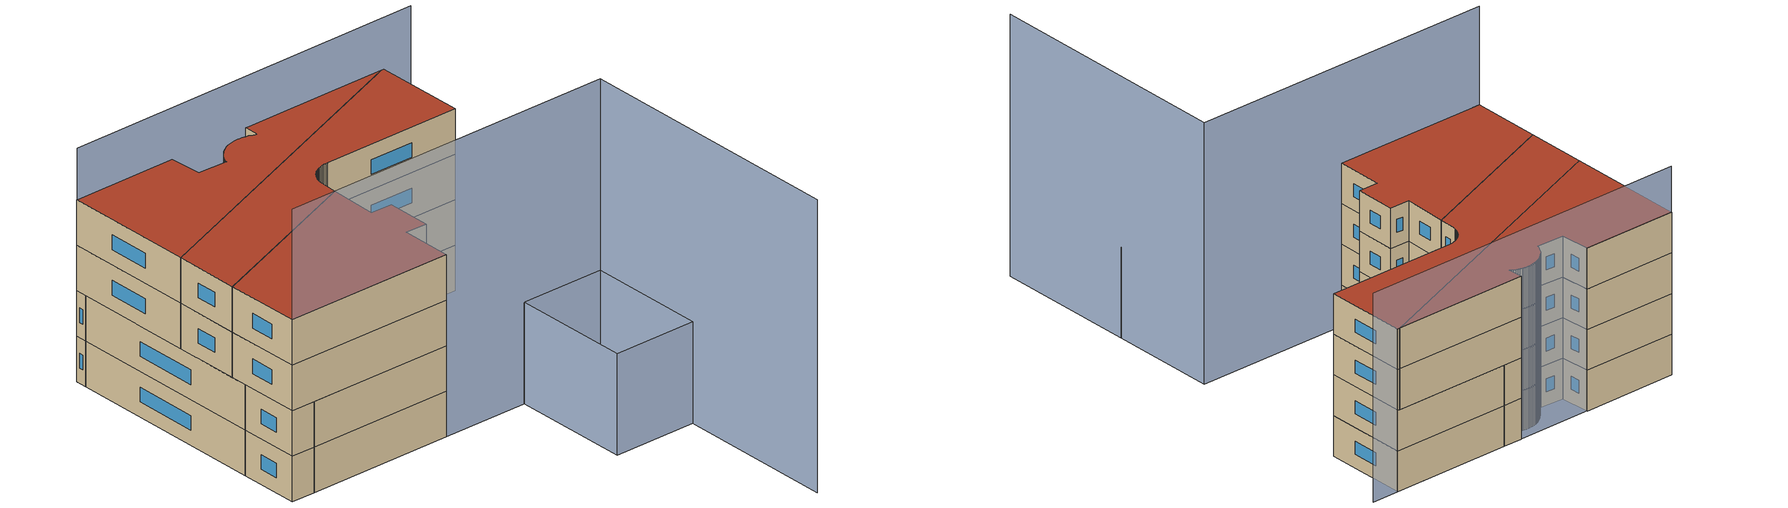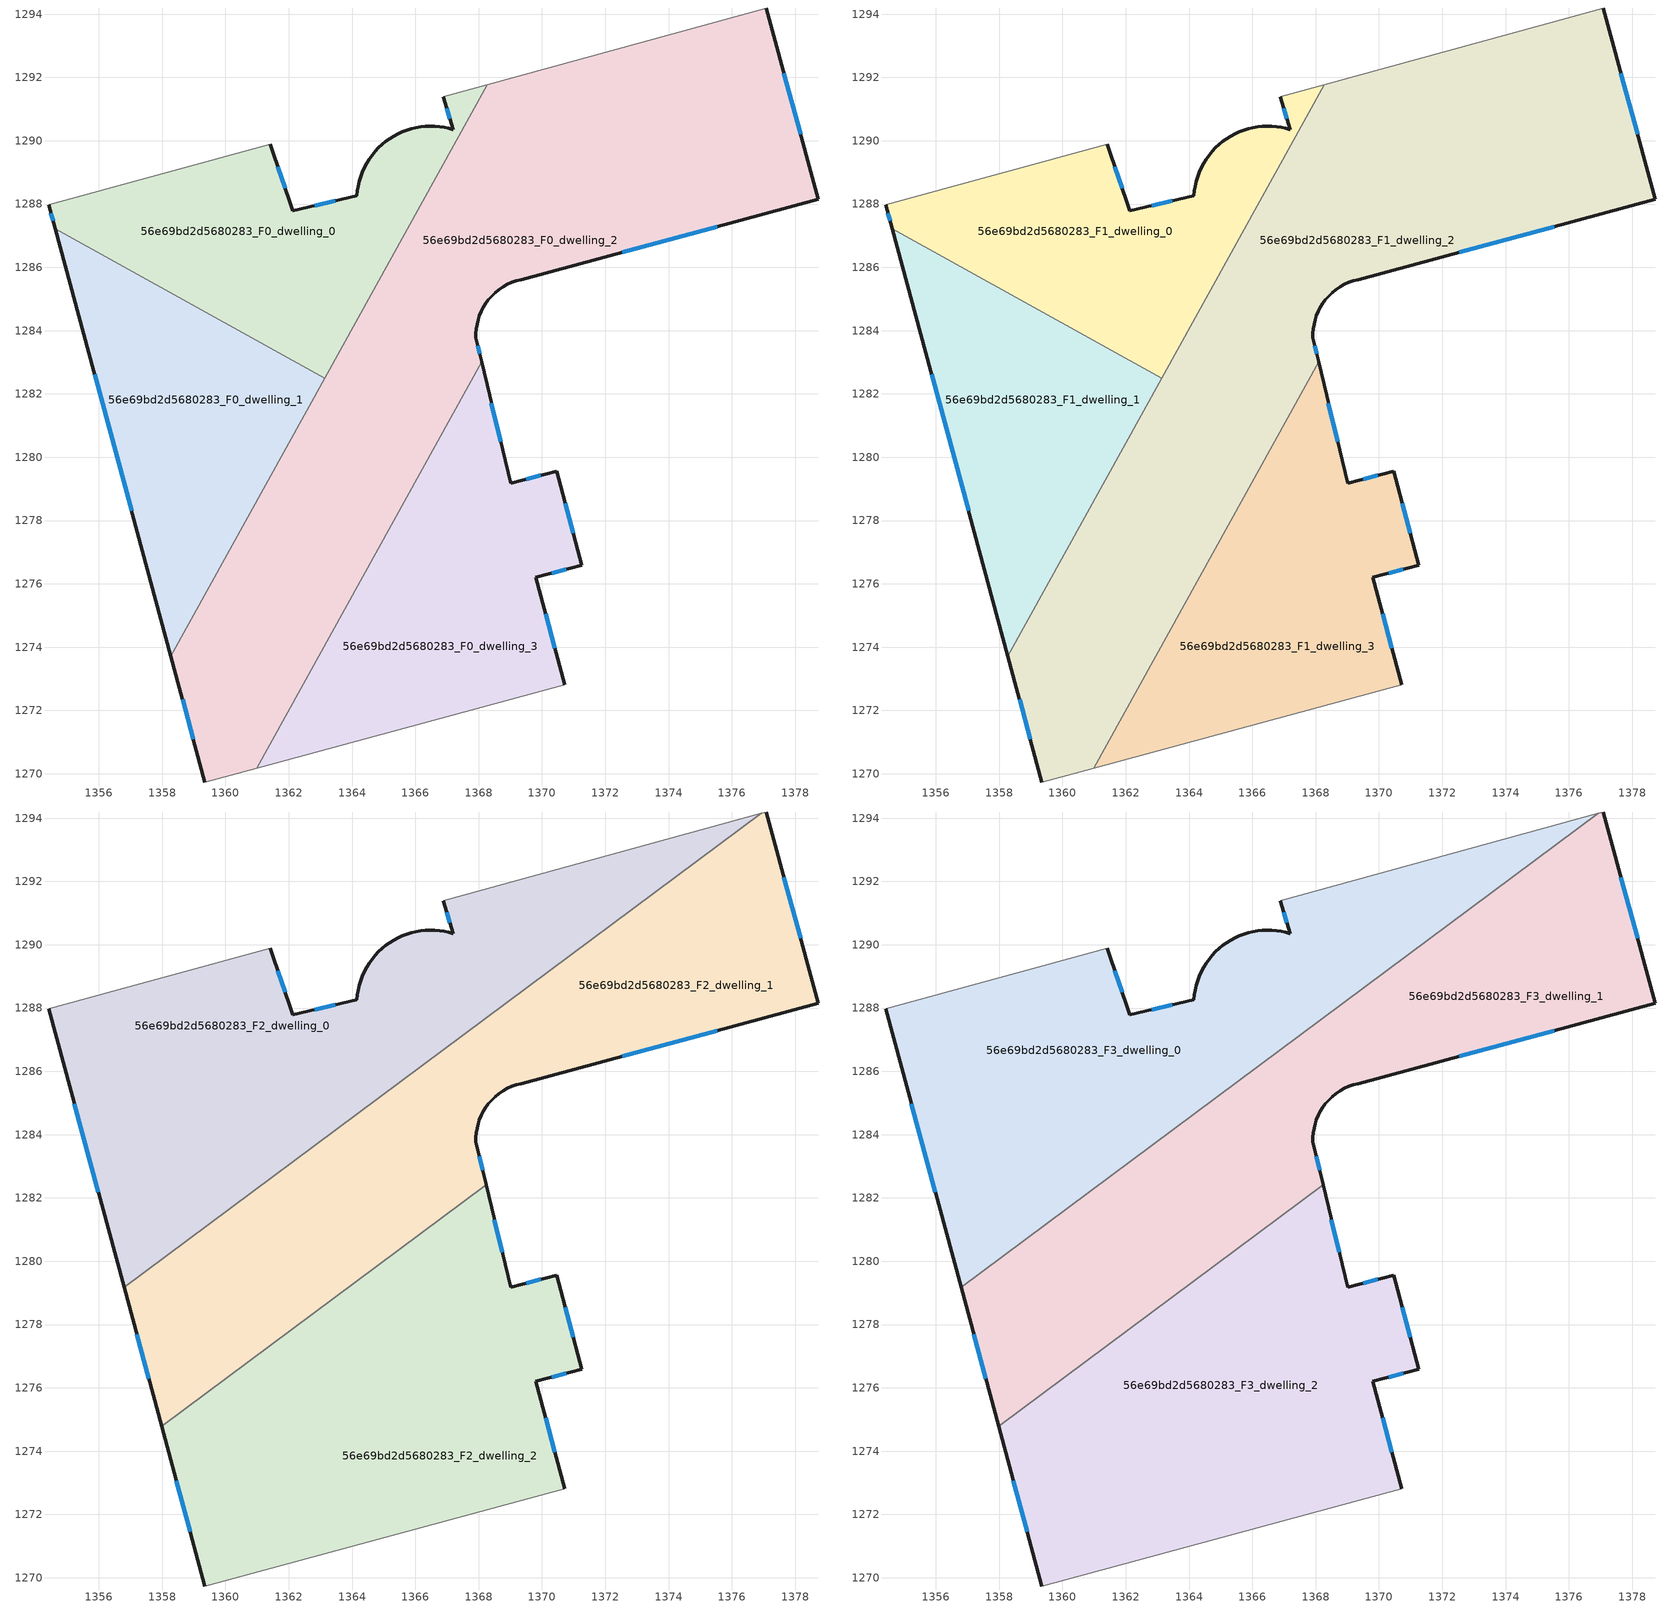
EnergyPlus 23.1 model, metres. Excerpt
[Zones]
56e69bd2d5680283_F0_dwelling_0
 floor ground (EU_floor_Construction): 1368.28,1291.77 1363.14,1282.5 1354.62,1287.21 1354.42,1287.97 1361.41,1289.89 1362.13,1287.79 1364.15,1288.26 1364.16,1288.41 1364.19,1288.57 1364.22,1288.72 1364.27,1288.87 1364.32,1289.01 1364.39,1289.15 1364.46,1289.29 1364.54,1289.42 1364.63,1289.54 1364.73,1289.66 1364.83,1289.78 1364.95,1289.88 1365.07,1289.98 1365.19,1290.07 1365.32,1290.15 1365.45,1290.22 1365.59,1290.28 1365.73,1290.33 1365.87,1290.38 1366.02,1290.41 1366.16,1290.44 1366.31,1290.45 1366.46,1290.46 1366.61,1290.46 1366.76,1290.45 1366.91,1290.42 1367.06,1290.39 1367.2,1290.35 1366.87,1291.39 z0
 wall outside (EU_wall_Construction): 1366.87,1291.39 1367.2,1290.35 1367.06,1290.39 1366.91,1290.42 1366.76,1290.45 1366.61,1290.46 1366.46,1290.46 1366.31,1290.45 1366.16,1290.44 1366.02,1290.41 1365.87,1290.38 1365.73,1290.33 1365.59,1290.28 1365.45,1290.22 1365.32,1290.15 1365.19,1290.07 1365.07,1289.98 1364.95,1289.88 1364.83,1289.78 1364.73,1289.66 1364.63,1289.54 1364.54,1289.42 1364.46,1289.29 1364.39,1289.15 1364.32,1289.01 1364.27,1288.87 1364.22,1288.72 1364.19,1288.57 1364.16,1288.41 1364.15,1288.26 1362.13,1287.79 1361.41,1289.89 / 1354.42,1287.97 1354.62,1287.21 z0:3
 wall adiabatic (EU_wall_Construction): 1368.28,1291.77 1366.87,1291.39 / 1361.41,1289.89 1354.42,1287.97 z0:3
 wall to 56e69bd2d5680283_F0_dwelling_1 (EU_wall_Construction): 1354.62,1287.21 1363.14,1282.5 z0:3
 wall to 56e69bd2d5680283_F0_dwelling_2 (EU_wall_Construction): 1363.14,1282.5 1368.28,1291.77 z0:3
 window (EU_Window_Construction): 1366.99,1291.03 1367.09,1290.7 / 1354.48,1287.71 1354.55,1287.47 / 1361.89,1288.5 1361.66,1289.18 / 1363.46,1288.1 1362.82,1287.95 z1.02:1.98
56e69bd2d5680283_F0_dwelling_1
 floor ground (EU_floor_Construction): 1363.14,1282.5 1358.28,1273.71 1354.62,1287.21 z0
 wall outside (EU_wall_Construction): 1354.62,1287.21 1358.28,1273.71 z0:3
 wall to 56e69bd2d5680283_F0_dwelling_2 (EU_wall_Construction): 1358.28,1273.71 1363.14,1282.49 z0:3
 window (EU_Window_Construction): 1355.86,1282.62 1357.03,1278.3 z1.02:1.98
56e69bd2d5680283_F0_dwelling_2
 floor ground (EU_floor_Construction): 1377.08,1294.19 1378.73,1288.15 1369.34,1285.62 1369.19,1285.58 1369.05,1285.53 1368.9,1285.46 1368.77,1285.38 1368.64,1285.3 1368.52,1285.2 1368.41,1285.09 1368.31,1284.97 1368.22,1284.86 1368.15,1284.74 1368.08,1284.61 1368.03,1284.48 1367.98,1284.34 1367.95,1284.2 1367.93,1284.06 1367.91,1283.92 1367.91,1283.77 1368.09,1283.02 1360.98,1270.18 1359.35,1269.74 1358.28,1273.71 1368.28,1291.77 z0
 wall outside (EU_wall_Construction): 1368.09,1283.02 1367.91,1283.77 1367.91,1283.92 1367.93,1284.06 1367.95,1284.2 1367.98,1284.34 1368.03,1284.48 1368.08,1284.61 1368.15,1284.74 1368.22,1284.86 1368.31,1284.97 1368.41,1285.09 1368.52,1285.2 1368.64,1285.3 1368.77,1285.38 1368.9,1285.46 1369.05,1285.53 1369.19,1285.58 1369.34,1285.62 1378.73,1288.15 1377.08,1294.19 / 1358.28,1273.71 1359.35,1269.74 z0:3
 wall to 56e69bd2d5680283_F0_dwelling_3 (EU_wall_Construction): 1360.98,1270.18 1368.09,1283.02 z0:3
 wall adiabatic (EU_wall_Construction): 1359.35,1269.74 1360.98,1270.18 / 1377.08,1294.19 1368.28,1291.77 z0:3
 window (EU_Window_Construction): 1368.03,1283.28 1367.97,1283.52 / 1358.64,1272.36 1358.99,1271.09 / 1378.17,1290.21 1377.64,1292.14 / 1372.54,1286.48 1375.53,1287.29 z1.02:1.98
56e69bd2d5680283_F0_dwelling_3
 floor ground (EU_floor_Construction): 1368.09,1283.02 1369.01,1279.17 1370.46,1279.56 1371.26,1276.59 1369.81,1276.21 1370.72,1272.81 1360.98,1270.18 z0
 wall outside (EU_wall_Construction): 1370.72,1272.81 1369.81,1276.21 1371.26,1276.59 1370.46,1279.56 1369.01,1279.17 1368.09,1283.02 z0:3
 wall adiabatic (EU_wall_Construction): 1360.98,1270.18 1370.72,1272.81 z0:3
 window (EU_Window_Construction): 1370.41,1273.96 1370.12,1275.05 / 1368.7,1280.48 1368.4,1281.71 / 1369.96,1279.43 1369.5,1279.31 / 1370.99,1277.6 1370.73,1278.55 / 1370.3,1276.34 1370.77,1276.46 z1.02:1.98
56e69bd2d5680283_F1_dwelling_0
 floor to 56e69bd2d5680283_F0_dwelling_0 (EU_floor_Construction): 1368.28,1291.77 1363.14,1282.5 1354.62,1287.21 1354.42,1287.97 1361.41,1289.89 1362.13,1287.79 1364.15,1288.26 1364.16,1288.41 1364.19,1288.57 1364.22,1288.72 1364.27,1288.87 1364.32,1289.01 1364.39,1289.15 1364.46,1289.29 1364.54,1289.42 1364.63,1289.54 1364.73,1289.66 1364.83,1289.78 1364.95,1289.88 1365.07,1289.98 1365.19,1290.07 1365.32,1290.15 1365.45,1290.22 1365.59,1290.28 1365.73,1290.33 1365.87,1290.38 1366.02,1290.41 1366.16,1290.44 1366.31,1290.45 1366.46,1290.46 1366.61,1290.46 1366.76,1290.45 1366.91,1290.42 1367.06,1290.39 1367.2,1290.35 1366.87,1291.39 z3
 wall outside (EU_wall_Construction): 1366.87,1291.39 1367.2,1290.35 1367.06,1290.39 1366.91,1290.42 1366.76,1290.45 1366.61,1290.46 1366.46,1290.46 1366.31,1290.45 1366.16,1290.44 1366.02,1290.41 1365.87,1290.38 1365.73,1290.33 1365.59,1290.28 1365.45,1290.22 1365.32,1290.15 1365.19,1290.07 1365.07,1289.98 1364.95,1289.88 1364.83,1289.78 1364.73,1289.66 1364.63,1289.54 1364.54,1289.42 1364.46,1289.29 1364.39,1289.15 1364.32,1289.01 1364.27,1288.87 1364.22,1288.72 1364.19,1288.57 1364.16,1288.41 1364.15,1288.26 1362.13,1287.79 1361.41,1289.89 / 1354.42,1287.97 1354.62,1287.21 z3:6
 wall adiabatic (EU_wall_Construction): 1368.28,1291.77 1366.87,1291.39 / 1361.41,1289.89 1354.42,1287.97 z3:6
 wall to 56e69bd2d5680283_F1_dwelling_1 (EU_wall_Construction): 1354.62,1287.21 1363.14,1282.5 z3:6
 wall to 56e69bd2d5680283_F1_dwelling_2 (EU_wall_Construction): 1363.14,1282.5 1368.28,1291.77 z3:6
 window (EU_Window_Construction): 1366.99,1291.03 1367.09,1290.7 / 1354.48,1287.71 1354.55,1287.47 / 1361.89,1288.5 1361.66,1289.18 / 1363.46,1288.1 1362.82,1287.95 z4.02:4.98
56e69bd2d5680283_F1_dwelling_1
 floor to 56e69bd2d5680283_F0_dwelling_1 (EU_floor_Construction): 1363.14,1282.5 1358.28,1273.71 1354.62,1287.21 z3
 wall outside (EU_wall_Construction): 1354.62,1287.21 1358.28,1273.71 z3:6
 wall to 56e69bd2d5680283_F1_dwelling_2 (EU_wall_Construction): 1358.28,1273.71 1363.14,1282.49 z3:6
 window (EU_Window_Construction): 1355.86,1282.62 1357.03,1278.3 z4.02:4.98
56e69bd2d5680283_F1_dwelling_2
 floor to 56e69bd2d5680283_F0_dwelling_2 (EU_floor_Construction): 1377.08,1294.19 1378.73,1288.15 1369.34,1285.62 1369.19,1285.58 1369.05,1285.53 1368.9,1285.46 1368.77,1285.38 1368.64,1285.3 1368.52,1285.2 1368.41,1285.09 1368.31,1284.97 1368.22,1284.86 1368.15,1284.74 1368.08,1284.61 1368.03,1284.48 1367.98,1284.34 1367.95,1284.2 1367.93,1284.06 1367.91,1283.92 1367.91,1283.77 1368.09,1283.02 1360.98,1270.18 1359.35,1269.74 1358.28,1273.71 1368.28,1291.77 z3
 wall outside (EU_wall_Construction): 1368.09,1283.02 1367.91,1283.77 1367.91,1283.92 1367.93,1284.06 1367.95,1284.2 1367.98,1284.34 1368.03,1284.48 1368.08,1284.61 1368.15,1284.74 1368.22,1284.86 1368.31,1284.97 1368.41,1285.09 1368.52,1285.2 1368.64,1285.3 1368.77,1285.38 1368.9,1285.46 1369.05,1285.53 1369.19,1285.58 1369.34,1285.62 1378.73,1288.15 1377.08,1294.19 / 1358.28,1273.71 1359.35,1269.74 z3:6
 wall to 56e69bd2d5680283_F1_dwelling_3 (EU_wall_Construction): 1360.98,1270.18 1368.09,1283.02 z3:6
 wall adiabatic (EU_wall_Construction): 1359.35,1269.74 1360.98,1270.18 / 1377.08,1294.19 1368.28,1291.77 z3:6
 window (EU_Window_Construction): 1368.03,1283.28 1367.97,1283.52 / 1358.64,1272.36 1358.99,1271.09 / 1378.17,1290.21 1377.64,1292.14 / 1372.54,1286.48 1375.53,1287.29 z4.02:4.98
56e69bd2d5680283_F1_dwelling_3
 floor to 56e69bd2d5680283_F0_dwelling_3 (EU_floor_Construction): 1368.09,1283.02 1369.01,1279.17 1370.46,1279.56 1371.26,1276.59 1369.81,1276.21 1370.72,1272.81 1360.98,1270.18 z3
 wall outside (EU_wall_Construction): 1370.72,1272.81 1369.81,1276.21 1371.26,1276.59 1370.46,1279.56 1369.01,1279.17 1368.09,1283.02 z3:6
 wall adiabatic (EU_wall_Construction): 1360.98,1270.18 1370.72,1272.81 z3:6
 window (EU_Window_Construction): 1370.41,1273.96 1370.12,1275.05 / 1368.7,1280.48 1368.4,1281.71 / 1369.96,1279.43 1369.5,1279.31 / 1370.99,1277.6 1370.73,1278.55 / 1370.3,1276.34 1370.77,1276.46 z4.02:4.98
56e69bd2d5680283_F2_dwelling_0
 floor to 56e69bd2d5680283_F1_dwelling_0 (EU_floor_Construction): 1368.28,1291.77 1364.46,1284.89 1362.05,1283.1 1354.62,1287.21 1354.42,1287.97 1361.41,1289.89 1362.13,1287.79 1364.15,1288.26 1364.16,1288.41 1364.19,1288.57 1364.22,1288.72 1364.27,1288.87 1364.32,1289.01 1364.39,1289.15 1364.46,1289.29 1364.54,1289.42 1364.63,1289.54 1364.73,1289.66 1364.83,1289.78 1364.95,1289.88 1365.07,1289.98 1365.19,1290.07 1365.32,1290.15 1365.45,1290.22 1365.59,1290.28 1365.73,1290.33 1365.87,1290.38 1366.02,1290.41 1366.16,1290.44 1366.31,1290.45 1366.46,1290.46 1366.61,1290.46 1366.76,1290.45 1366.91,1290.42 1367.06,1290.39 1367.2,1290.35 1366.87,1291.39 z6
 floor to 56e69bd2d5680283_F1_dwelling_1 (EU_floor_Construction): 1362.05,1283.1 1356.79,1279.18 1354.62,1287.21 z6
 floor to 56e69bd2d5680283_F1_dwelling_2 (EU_floor_Construction): 1376.92,1294.15 1364.47,1284.89 1368.28,1291.77 z6
 wall outside (EU_wall_Construction): 1366.87,1291.39 1367.2,1290.35 1367.06,1290.39 1366.91,1290.42 1366.76,1290.45 1366.61,1290.46 1366.46,1290.46 1366.31,1290.45 1366.16,1290.44 1366.02,1290.41 1365.87,1290.38 1365.73,1290.33 1365.59,1290.28 1365.45,1290.22 1365.32,1290.15 1365.19,1290.07 1365.07,1289.98 1364.95,1289.88 1364.83,1289.78 1364.73,1289.66 1364.63,1289.54 1364.54,1289.42 1364.46,1289.29 1364.39,1289.15 1364.32,1289.01 1364.27,1288.87 1364.22,1288.72 1364.19,1288.57 1364.16,1288.41 1364.15,1288.26 1362.13,1287.79 1361.41,1289.89 / 1354.42,1287.97 1356.79,1279.18 z6:9
 wall adiabatic (EU_wall_Construction): 1376.92,1294.15 1366.87,1291.39 / 1361.41,1289.89 1354.42,1287.97 z6:9
 wall to 56e69bd2d5680283_F2_dwelling_1 (EU_wall_Construction): 1356.79,1279.18 1376.92,1294.15 z6:9
 window (EU_Window_Construction): 1366.99,1291.03 1367.09,1290.7 / 1355.22,1284.98 1355.98,1282.17 / 1361.89,1288.5 1361.66,1289.18 / 1363.46,1288.1 1362.82,1287.95 z7.02:7.98
56e69bd2d5680283_F2_dwelling_1
 floor to 56e69bd2d5680283_F1_dwelling_1 (EU_floor_Construction): 1363.14,1282.5 1359.5,1275.91 1357.98,1274.79 1356.79,1279.18 1362.05,1283.1 z6
 floor to 56e69bd2d5680283_F1_dwelling_2 (EU_floor_Construction): 1377.08,1294.19 1378.73,1288.15 1369.34,1285.62 1369.19,1285.58 1369.05,1285.53 1368.9,1285.46 1368.77,1285.38 1368.64,1285.3 1368.52,1285.2 1368.41,1285.09 1368.31,1284.97 1368.22,1284.86 1368.15,1284.74 1368.08,1284.61 1368.03,1284.48 1367.98,1284.34 1367.95,1284.2 1367.93,1284.06 1367.91,1283.92 1367.91,1283.77 1368.09,1283.02 1367.42,1281.8 1359.5,1275.91 1364.47,1284.89 1376.92,1294.15 z6
 floor to 56e69bd2d5680283_F1_dwelling_3 (EU_floor_Construction): 1368.09,1283.02 1368.24,1282.41 1367.42,1281.8 z6
 floor to 56e69bd2d5680283_F1_dwelling_0 (EU_floor_Construction): 1364.46,1284.89 1363.14,1282.5 1362.05,1283.1 z6
 wall outside (EU_wall_Construction): 1368.24,1282.41 1367.91,1283.77 1367.91,1283.92 1367.93,1284.06 1367.95,1284.2 1367.98,1284.34 1368.03,1284.48 1368.08,1284.61 1368.15,1284.74 1368.22,1284.86 1368.31,1284.97 1368.41,1285.09 1368.52,1285.2 1368.64,1285.3 1368.77,1285.38 1368.9,1285.46 1369.05,1285.53 1369.19,1285.58 1369.34,1285.62 1378.73,1288.15 1377.08,1294.19 / 1356.79,1279.18 1357.98,1274.79 z6:9
 wall to 56e69bd2d5680283_F2_dwelling_2 (EU_wall_Construction): 1357.98,1274.79 1368.24,1282.41 z6:9
 wall adiabatic (EU_wall_Construction): 1377.08,1294.19 1376.92,1294.15 z6:9
 window (EU_Window_Construction): 1368.13,1282.88 1368.02,1283.31 / 1357.2,1277.69 1357.58,1276.28 / 1378.17,1290.21 1377.64,1292.14 / 1372.54,1286.48 1375.53,1287.29 z7.02:7.98
56e69bd2d5680283_F2_dwelling_2
 floor to 56e69bd2d5680283_F1_dwelling_2 (EU_floor_Construction): 1367.42,1281.8 1360.98,1270.18 1359.35,1269.74 1358.28,1273.71 1359.5,1275.91 z6
 floor to 56e69bd2d5680283_F1_dwelling_3 (EU_floor_Construction): 1370.46,1279.56 1371.26,1276.59 1369.81,1276.21 1370.72,1272.81 1360.98,1270.18 1367.42,1281.8 1368.24,1282.41 1369.01,1279.17 z6
 floor to 56e69bd2d5680283_F1_dwelling_1 (EU_floor_Construction): 1359.5,1275.91 1358.28,1273.71 1357.98,1274.79 z6
 wall outside (EU_wall_Construction): 1370.72,1272.81 1369.81,1276.21 1371.26,1276.59 1370.46,1279.56 1369.01,1279.17 1368.24,1282.41 / 1357.98,1274.79 1359.35,1269.74 z6:9
 wall adiabatic (EU_wall_Construction): 1359.35,1269.74 1370.72,1272.81 z6:9
 window (EU_Window_Construction): 1370.41,1273.96 1370.12,1275.05 / 1358.45,1273.07 1358.89,1271.46 / 1368.74,1280.28 1368.5,1281.31 / 1369.96,1279.43 1369.5,1279.31 / 1370.99,1277.6 1370.73,1278.55 / 1370.3,1276.34 1370.77,1276.46 z7.02:7.98
56e69bd2d5680283_F3_dwelling_0
 floor to 56e69bd2d5680283_F2_dwelling_0 (EU_floor_Construction): 1376.92,1294.15 1356.79,1279.18 1354.42,1287.97 1361.41,1289.89 1362.13,1287.79 1364.15,1288.26 1364.16,1288.41 1364.19,1288.57 1364.22,1288.72 1364.27,1288.87 1364.32,1289.01 1364.39,1289.15 1364.46,1289.29 1364.54,1289.42 1364.63,1289.54 1364.73,1289.66 1364.83,1289.78 1364.95,1289.88 1365.07,1289.98 1365.19,1290.07 1365.32,1290.15 1365.45,1290.22 1365.59,1290.28 1365.73,1290.33 1365.87,1290.38 1366.02,1290.41 1366.16,1290.44 1366.31,1290.45 1366.46,1290.46 1366.61,1290.46 1366.76,1290.45 1366.91,1290.42 1367.06,1290.39 1367.2,1290.35 1366.87,1291.39 z9
 wall outside (EU_wall_Construction): 1366.87,1291.39 1367.2,1290.35 1367.06,1290.39 1366.91,1290.42 1366.76,1290.45 1366.61,1290.46 1366.46,1290.46 1366.31,1290.45 1366.16,1290.44 1366.02,1290.41 1365.87,1290.38 1365.73,1290.33 1365.59,1290.28 1365.45,1290.22 1365.32,1290.15 1365.19,1290.07 1365.07,1289.98 1364.95,1289.88 1364.83,1289.78 1364.73,1289.66 1364.63,1289.54 1364.54,1289.42 1364.46,1289.29 1364.39,1289.15 1364.32,1289.01 1364.27,1288.87 1364.22,1288.72 1364.19,1288.57 1364.16,1288.41 1364.15,1288.26 1362.13,1287.79 1361.41,1289.89 / 1354.42,1287.97 1356.79,1279.18 z9:12
 wall adiabatic (EU_wall_Construction): 1376.92,1294.15 1366.87,1291.39 / 1361.41,1289.89 1354.42,1287.97 z9:12
 wall to 56e69bd2d5680283_F3_dwelling_1 (EU_wall_Construction): 1356.79,1279.18 1376.92,1294.15 z9:12
 window (EU_Window_Construction): 1366.99,1291.03 1367.09,1290.7 / 1355.22,1284.98 1355.98,1282.17 / 1361.89,1288.5 1361.66,1289.18 / 1363.46,1288.1 1362.82,1287.95 z10.02:10.98
 roof outside (EU_roof_Construction): 1367.2,1290.35 1367.06,1290.39 1366.91,1290.42 1366.76,1290.45 1366.61,1290.46 1366.46,1290.46 1366.31,1290.45 1366.16,1290.44 1366.02,1290.41 1365.87,1290.38 1365.73,1290.33 1365.59,1290.28 1365.45,1290.22 1365.32,1290.15 1365.19,1290.07 1365.07,1289.98 1364.95,1289.88 1364.83,1289.78 1364.73,1289.66 1364.63,1289.54 1364.54,1289.42 1364.46,1289.29 1364.39,1289.15 1364.32,1289.01 1364.27,1288.87 1364.22,1288.72 1364.19,1288.57 1364.16,1288.41 1364.15,1288.26 1362.13,1287.79 1361.41,1289.89 1354.42,1287.97 1356.79,1279.18 1376.92,1294.15 1366.87,1291.39 z12
56e69bd2d5680283_F3_dwelling_1
 floor to 56e69bd2d5680283_F2_dwelling_1 (EU_floor_Construction): 1377.08,1294.19 1378.73,1288.15 1369.34,1285.62 1369.19,1285.58 1369.05,1285.53 1368.9,1285.46 1368.77,1285.38 1368.64,1285.3 1368.52,1285.2 1368.41,1285.09 1368.31,1284.97 1368.22,1284.86 1368.15,1284.74 1368.08,1284.61 1368.03,1284.48 1367.98,1284.34 1367.95,1284.2 1367.93,1284.06 1367.91,1283.92 1367.91,1283.77 1368.24,1282.41 1357.98,1274.79 1356.79,1279.18 1376.92,1294.15 z9
 wall outside (EU_wall_Construction): 1368.24,1282.41 1367.91,1283.77 1367.91,1283.92 1367.93,1284.06 1367.95,1284.2 1367.98,1284.34 1368.03,1284.48 1368.08,1284.61 1368.15,1284.74 1368.22,1284.86 1368.31,1284.97 1368.41,1285.09 1368.52,1285.2 1368.64,1285.3 1368.77,1285.38 1368.9,1285.46 1369.05,1285.53 1369.19,1285.58 1369.34,1285.62 1378.73,1288.15 1377.08,1294.19 / 1356.79,1279.18 1357.98,1274.79 z9:12
 wall to 56e69bd2d5680283_F3_dwelling_2 (EU_wall_Construction): 1357.98,1274.79 1368.24,1282.41 z9:12
 wall adiabatic (EU_wall_Construction): 1377.08,1294.19 1376.92,1294.15 z9:12
 window (EU_Window_Construction): 1368.13,1282.88 1368.02,1283.31 / 1357.2,1277.69 1357.58,1276.28 / 1378.17,1290.21 1377.64,1292.14 / 1372.54,1286.48 1375.53,1287.29 z10.02:10.98
 roof outside (EU_roof_Construction): 1368.24,1282.41 1367.91,1283.77 1367.91,1283.92 1367.93,1284.06 1367.95,1284.2 1367.98,1284.34 1368.03,1284.48 1368.08,1284.61 1368.15,1284.74 1368.22,1284.86 1368.31,1284.97 1368.41,1285.09 1368.52,1285.2 1368.64,1285.3 1368.77,1285.38 1368.9,1285.46 1369.05,1285.53 1369.19,1285.58 1369.34,1285.62 1378.73,1288.15 1377.08,1294.19 1376.92,1294.15 1356.79,1279.18 1357.98,1274.79 z12
56e69bd2d5680283_F3_dwelling_2
 floor to 56e69bd2d5680283_F2_dwelling_2 (EU_floor_Construction): 1370.46,1279.56 1371.26,1276.59 1369.81,1276.21 1370.72,1272.81 1359.35,1269.74 1357.98,1274.79 1368.24,1282.41 1369.01,1279.17 z9
 wall outside (EU_wall_Construction): 1370.72,1272.81 1369.81,1276.21 1371.26,1276.59 1370.46,1279.56 1369.01,1279.17 1368.24,1282.41 / 1357.98,1274.79 1359.35,1269.74 z9:12
 wall adiabatic (EU_wall_Construction): 1359.35,1269.74 1370.72,1272.81 z9:12
 window (EU_Window_Construction): 1370.41,1273.96 1370.12,1275.05 / 1358.45,1273.07 1358.89,1271.46 / 1368.74,1280.28 1368.5,1281.31 / 1369.96,1279.43 1369.5,1279.31 / 1370.99,1277.6 1370.73,1278.55 / 1370.3,1276.34 1370.77,1276.46 z10.02:10.98
 roof outside (EU_roof_Construction): 1370.72,1272.81 1369.81,1276.21 1371.26,1276.59 1370.46,1279.56 1369.01,1279.17 1368.24,1282.41 1357.98,1274.79 1359.35,1269.74 z12
shading: 1359.35,1269.74 1382.08,1275.9 / 1382.08,1275.9 1387.06,1257.54 z0:19.3; 1378.61,1266.54 1376.48,1274.37 / 1376.48,1274.37 1382.07,1275.89 / 1382.07,1275.89 1384.2,1268.06 / 1384.2,1268.06 1378.61,1266.54 z0:6.7; 1379.09,1294.74 1354.43,1287.93 z0:15.4
[Building]
EU S2 Campaign: North Axis=0; Terrain=City; Solar Distribution=FullExterior
[Site:Location]
Vienna: Latitude=48; Longitude=16.5; Time Zone=1; Elevation=183
[SizingPeriod:WeatherFileDays]
AnnualSizingPeriod: Begin Month=1; Begin Day of Month=1; End Month=12; End Day of Month=31; Day of Week for Start Day=Monday; Use Weather File Daylight Saving Period=No; Use Weather File Rain and Snow Indicators=No
[MATERIAL]
EU_InternalMass_Material: Roughness=MediumRough; Thickness=0.1; Conductivity=1; Density=1800; Specific Heat=900; Thermal Absorptance=0.9; Solar Absorptance=0.7; Visible Absorptance=0.7
[MATERIAL:NOMASS] Roughness=MediumRough; Thermal Absorptance=0.9; Solar Absorptance=0.7; Visible Absorptance=0.7
Name | Thermal Resistance
EU_wall_NoMass | 0.942466
EU_roof_NoMass | 0.551687
EU_floor_NoMass | 0.66527
[WINDOWMATERIAL:SIMPLEGLAZINGSYSTEM]
EU_Window_SimpleGlazing: UFactor=2.03367; Solar Heat Gain Coefficient=0.65; Visible Transmittance=0.65
[CONSTRUCTION]
EU_wall_Construction: EU_wall_NoMass
EU_roof_Construction: EU_roof_NoMass
EU_floor_Construction: EU_floor_NoMass
EU_Window_Construction: EU_Window_SimpleGlazing
EU_InternalMass_Construction: EU_InternalMass_Material
[ZONE] Type=1; Multiplier=1; Ceiling Height=autocalculate; Floor Area=autocalculate; Part of Total Floor Area=Yes
Name | Volume
56e69bd2d5680283_F0_dwelling_0; 56e69bd2d5680283_F1_dwelling_0 | 146.702
56e69bd2d5680283_F2_dwelling_0; 56e69bd2d5680283_F3_dwelling_0 | 293.399
56e69bd2d5680283_F0_dwelling_1; 56e69bd2d5680283_F1_dwelling_1 | 146.694
56e69bd2d5680283_F2_dwelling_1; 56e69bd2d5680283_F3_dwelling_1 | 305.427
56e69bd2d5680283_F0_dwelling_2; 56e69bd2d5680283_F1_dwelling_2 | 414.582
56e69bd2d5680283_F2_dwelling_2; 56e69bd2d5680283_F3_dwelling_2 | 281.401
56e69bd2d5680283_F0_dwelling_3; 56e69bd2d5680283_F1_dwelling_3 | 172.225
[INTERNALMASS] Construction=EU_InternalMass_Construction
Name | Zone or ZoneList | Surface Area
56e69bd2d5680283_F0_dwelling_0_EU_InternalMass | 56e69bd2d5680283_F0_dwelling_0 | 48.9008
56e69bd2d5680283_F0_dwelling_1_EU_InternalMass | 56e69bd2d5680283_F0_dwelling_1 | 48.8977
56e69bd2d5680283_F0_dwelling_2_EU_InternalMass | 56e69bd2d5680283_F0_dwelling_2 | 138.19
56e69bd2d5680283_F0_dwelling_3_EU_InternalMass | 56e69bd2d5680283_F0_dwelling_3 | 57.4081
56e69bd2d5680283_F1_dwelling_0_EU_InternalMass | 56e69bd2d5680283_F1_dwelling_0 | 48.9008
56e69bd2d5680283_F1_dwelling_1_EU_InternalMass | 56e69bd2d5680283_F1_dwelling_1 | 48.8977
56e69bd2d5680283_F1_dwelling_2_EU_InternalMass | 56e69bd2d5680283_F1_dwelling_2 | 138.19
56e69bd2d5680283_F1_dwelling_3_EU_InternalMass | 56e69bd2d5680283_F1_dwelling_3 | 57.4081
56e69bd2d5680283_F2_dwelling_0_EU_InternalMass | 56e69bd2d5680283_F2_dwelling_0 | 97.7997
56e69bd2d5680283_F2_dwelling_1_EU_InternalMass | 56e69bd2d5680283_F2_dwelling_1 | 101.806
56e69bd2d5680283_F2_dwelling_2_EU_InternalMass | 56e69bd2d5680283_F2_dwelling_2 | 93.7997
56e69bd2d5680283_F3_dwelling_0_EU_InternalMass | 56e69bd2d5680283_F3_dwelling_0 | 97.7997
56e69bd2d5680283_F3_dwelling_1_EU_InternalMass | 56e69bd2d5680283_F3_dwelling_1 | 101.806
56e69bd2d5680283_F3_dwelling_2_EU_InternalMass | 56e69bd2d5680283_F3_dwelling_2 | 93.7997
[OTHEREQUIPMENT] Fuel Type=Electricity; Design Level Calculation Method=Watts/Area; Power per Zone Floor Area=1; Fraction Latent=0; Fraction Radiant=0; Fraction Lost=0; Carbon Dioxide Generation Rate=0; EndUse Subcategory=EU_Step8_InternalGains
Name | Zone or ZoneList or Space or SpaceList | Schedule
EU_Step8_InternalGain_56e69bd2d5680283_F0_dwelling_0_f000 | 56e69bd2d5680283_F0_dwelling_0 | EU_Step8_GainSchedule_56e69bd2d5680283_F0_dwelling_0_f000
EU_Step8_InternalGain_56e69bd2d5680283_F0_dwelling_1_f000 | 56e69bd2d5680283_F0_dwelling_1 | EU_Step8_GainSchedule_56e69bd2d5680283_F0_dwelling_1_f000
EU_Step8_InternalGain_56e69bd2d5680283_F0_dwelling_2_f000 | 56e69bd2d5680283_F0_dwelling_2 | EU_Step8_GainSchedule_56e69bd2d5680283_F0_dwelling_2_f000
EU_Step8_InternalGain_56e69bd2d5680283_F0_dwelling_3_f000 | 56e69bd2d5680283_F0_dwelling_3 | EU_Step8_GainSchedule_56e69bd2d5680283_F0_dwelling_3_f000
EU_Step8_InternalGain_56e69bd2d5680283_F1_dwelling_0_f000 | 56e69bd2d5680283_F1_dwelling_0 | EU_Step8_GainSchedule_56e69bd2d5680283_F1_dwelling_0_f000
EU_Step8_InternalGain_56e69bd2d5680283_F1_dwelling_1_f000 | 56e69bd2d5680283_F1_dwelling_1 | EU_Step8_GainSchedule_56e69bd2d5680283_F1_dwelling_1_f000
EU_Step8_InternalGain_56e69bd2d5680283_F1_dwelling_2_f000 | 56e69bd2d5680283_F1_dwelling_2 | EU_Step8_GainSchedule_56e69bd2d5680283_F1_dwelling_2_f000
EU_Step8_InternalGain_56e69bd2d5680283_F1_dwelling_3_f000 | 56e69bd2d5680283_F1_dwelling_3 | EU_Step8_GainSchedule_56e69bd2d5680283_F1_dwelling_3_f000
EU_Step8_InternalGain_56e69bd2d5680283_F2_dwelling_0_f000 | 56e69bd2d5680283_F2_dwelling_0 | EU_Step8_GainSchedule_56e69bd2d5680283_F2_dwelling_0_f000
EU_Step8_InternalGain_56e69bd2d5680283_F2_dwelling_1_f000 | 56e69bd2d5680283_F2_dwelling_1 | EU_Step8_GainSchedule_56e69bd2d5680283_F2_dwelling_1_f000
EU_Step8_InternalGain_56e69bd2d5680283_F2_dwelling_2_f000 | 56e69bd2d5680283_F2_dwelling_2 | EU_Step8_GainSchedule_56e69bd2d5680283_F2_dwelling_2_f000
EU_Step8_InternalGain_56e69bd2d5680283_F3_dwelling_0_f000 | 56e69bd2d5680283_F3_dwelling_0 | EU_Step8_GainSchedule_56e69bd2d5680283_F3_dwelling_0_f000
EU_Step8_InternalGain_56e69bd2d5680283_F3_dwelling_1_f000 | 56e69bd2d5680283_F3_dwelling_1 | EU_Step8_GainSchedule_56e69bd2d5680283_F3_dwelling_1_f000
EU_Step8_InternalGain_56e69bd2d5680283_F3_dwelling_2_f000 | 56e69bd2d5680283_F3_dwelling_2 | EU_Step8_GainSchedule_56e69bd2d5680283_F3_dwelling_2_f000
[ZONEVENTILATION:DESIGNFLOWRATE] Schedule=EU_AlwaysOn; Design Flow Rate Calculation Method=AirChanges/Hour; Air Changes per Hour=0.530523; Ventilation Type=Natural; Fan Pressure Rise=0; Fan Total Efficiency=1; Constant Term Coefficient=1; Temperature Term Coefficient=0; Velocity Term Coefficient=0; Velocity Squared Term Coefficient=0; Minimum Indoor Temperature=-100; Maximum Indoor Temperature=100; Delta Temperature=-100; Minimum Outdoor Temperature=-100; Maximum Outdoor Temperature=100; Maximum Wind Speed=40
Name | Zone or ZoneList or Space or SpaceList
EU_ConstantAir_56e69bd2d5680283_F0_dwelling_0 | 56e69bd2d5680283_F0_dwelling_0
EU_ConstantAir_56e69bd2d5680283_F0_dwelling_1 | 56e69bd2d5680283_F0_dwelling_1
EU_ConstantAir_56e69bd2d5680283_F0_dwelling_2 | 56e69bd2d5680283_F0_dwelling_2
EU_ConstantAir_56e69bd2d5680283_F0_dwelling_3 | 56e69bd2d5680283_F0_dwelling_3
EU_ConstantAir_56e69bd2d5680283_F1_dwelling_0 | 56e69bd2d5680283_F1_dwelling_0
EU_ConstantAir_56e69bd2d5680283_F1_dwelling_1 | 56e69bd2d5680283_F1_dwelling_1
EU_ConstantAir_56e69bd2d5680283_F1_dwelling_2 | 56e69bd2d5680283_F1_dwelling_2
EU_ConstantAir_56e69bd2d5680283_F1_dwelling_3 | 56e69bd2d5680283_F1_dwelling_3
EU_ConstantAir_56e69bd2d5680283_F2_dwelling_0 | 56e69bd2d5680283_F2_dwelling_0
EU_ConstantAir_56e69bd2d5680283_F2_dwelling_1 | 56e69bd2d5680283_F2_dwelling_1
EU_ConstantAir_56e69bd2d5680283_F2_dwelling_2 | 56e69bd2d5680283_F2_dwelling_2
EU_ConstantAir_56e69bd2d5680283_F3_dwelling_0 | 56e69bd2d5680283_F3_dwelling_0
EU_ConstantAir_56e69bd2d5680283_F3_dwelling_1 | 56e69bd2d5680283_F3_dwelling_1
EU_ConstantAir_56e69bd2d5680283_F3_dwelling_2 | 56e69bd2d5680283_F3_dwelling_2
[HVACTEMPLATE:THERMOSTAT] Constant Heating Setpoint=20; Constant Cooling Setpoint=50
EU_HeatOnly_56e69bd2d5680283_F0_dwelling_0; EU_HeatOnly_56e69bd2d5680283_F0_dwelling_1; EU_HeatOnly_56e69bd2d5680283_F0_dwelling_2; EU_HeatOnly_56e69bd2d5680283_F0_dwelling_3; EU_HeatOnly_56e69bd2d5680283_F1_dwelling_0; EU_HeatOnly_56e69bd2d5680283_F1_dwelling_1; EU_HeatOnly_56e69bd2d5680283_F1_dwelling_2; EU_HeatOnly_56e69bd2d5680283_F1_dwelling_3; EU_HeatOnly_56e69bd2d5680283_F2_dwelling_0; EU_HeatOnly_56e69bd2d5680283_F2_dwelling_1; EU_HeatOnly_56e69bd2d5680283_F2_dwelling_2; EU_HeatOnly_56e69bd2d5680283_F3_dwelling_0; EU_HeatOnly_56e69bd2d5680283_F3_dwelling_1; EU_HeatOnly_56e69bd2d5680283_F3_dwelling_2
[HVACTEMPLATE:ZONE:IDEALLOADSAIRSYSTEM] System Availability Schedule=EU_AlwaysOn; Maximum Heating Supply Air Temperature=50; Minimum Cooling Supply Air Temperature=13; Maximum Heating Supply Air Humidity Ratio=0.0156; Minimum Cooling Supply Air Humidity Ratio=0.0077; Heating Limit=NoLimit; Cooling Limit=NoLimit; Heating Availability Schedule=EU_AlwaysOn; Cooling Availability Schedule=EU_CoolingOff; Dehumidification Control Type=ConstantSensibleHeatRatio; Cooling Sensible Heat Ratio=0.7; Dehumidification Setpoint=60; Humidification Control Type=None; Humidification Setpoint=30; Outdoor Air Method=None; Outdoor Air Flow Rate per Person=0.00944; Outdoor Air Flow Rate per Zone Floor Area=0; Outdoor Air Flow Rate per Zone=0; Demand Controlled Ventilation Type=None; Outdoor Air Economizer Type=NoEconomizer; Heat Recovery Type=None; Sensible Heat Recovery Effectiveness=0.7; Latent Heat Recovery Effectiveness=0.65
Name | Template Thermostat
56e69bd2d5680283_F0_dwelling_0 | EU_HeatOnly_56e69bd2d5680283_F0_dwelling_0
56e69bd2d5680283_F0_dwelling_1 | EU_HeatOnly_56e69bd2d5680283_F0_dwelling_1
56e69bd2d5680283_F0_dwelling_2 | EU_HeatOnly_56e69bd2d5680283_F0_dwelling_2
56e69bd2d5680283_F0_dwelling_3 | EU_HeatOnly_56e69bd2d5680283_F0_dwelling_3
56e69bd2d5680283_F1_dwelling_0 | EU_HeatOnly_56e69bd2d5680283_F1_dwelling_0
56e69bd2d5680283_F1_dwelling_1 | EU_HeatOnly_56e69bd2d5680283_F1_dwelling_1
56e69bd2d5680283_F1_dwelling_2 | EU_HeatOnly_56e69bd2d5680283_F1_dwelling_2
56e69bd2d5680283_F1_dwelling_3 | EU_HeatOnly_56e69bd2d5680283_F1_dwelling_3
56e69bd2d5680283_F2_dwelling_0 | EU_HeatOnly_56e69bd2d5680283_F2_dwelling_0
56e69bd2d5680283_F2_dwelling_1 | EU_HeatOnly_56e69bd2d5680283_F2_dwelling_1
56e69bd2d5680283_F2_dwelling_2 | EU_HeatOnly_56e69bd2d5680283_F2_dwelling_2
56e69bd2d5680283_F3_dwelling_0 | EU_HeatOnly_56e69bd2d5680283_F3_dwelling_0
56e69bd2d5680283_F3_dwelling_1 | EU_HeatOnly_56e69bd2d5680283_F3_dwelling_1
56e69bd2d5680283_F3_dwelling_2 | EU_HeatOnly_56e69bd2d5680283_F3_dwelling_2
[SIZING:ZONE] Zone Cooling Design Supply Air Temperature Input Method=SupplyAirTemperature; Zone Cooling Design Supply Air Temperature=13; Zone Heating Design Supply Air Temperature Input Method=SupplyAirTemperature; Zone Heating Design Supply Air Temperature=50; Zone Cooling Design Supply Air Humidity Ratio=0.008; Zone Heating Design Supply Air Humidity Ratio=0.008; Cooling Design Air Flow Method=DesignDay; Cooling Design Air Flow Rate=0; Cooling Minimum Air Flow per Zone Floor Area=0.000762; Cooling Minimum Air Flow=0; Cooling Minimum Air Flow Fraction=0.2; Heating Design Air Flow Method=DesignDay; Heating Design Air Flow Rate=0; Heating Maximum Air Flow per Zone Floor Area=0.002032; Heating Maximum Air Flow=0.141576; Heating Maximum Air Flow Fraction=0.3; Account for Dedicated Outdoor Air System=No; Dedicated Outdoor Air System Control Strategy=NeutralSupplyAir; Dedicated Outdoor Air Low Setpoint Temperature for Design=autosize; Dedicated Outdoor Air High Setpoint Temperature for Design=autosize; Zone Load Sizing Method=Sensible Load Only No Latent Load; Zone Latent Cooling Design Supply Air Humidity Ratio Input Method=HumidityRatioDifference; Zone Cooling Design Supply Air Humidity Ratio Difference=0.005; Zone Latent Heating Design Supply Air Humidity Ratio Input Method=HumidityRatioDifference; Zone Humidification Design Supply Air Humidity Ratio Difference=0.005
56e69bd2d5680283_F0_dwelling_0; 56e69bd2d5680283_F0_dwelling_1; 56e69bd2d5680283_F0_dwelling_2; 56e69bd2d5680283_F0_dwelling_3; 56e69bd2d5680283_F1_dwelling_0; 56e69bd2d5680283_F1_dwelling_1; 56e69bd2d5680283_F1_dwelling_2; 56e69bd2d5680283_F1_dwelling_3; 56e69bd2d5680283_F2_dwelling_0; 56e69bd2d5680283_F2_dwelling_1; 56e69bd2d5680283_F2_dwelling_2; 56e69bd2d5680283_F3_dwelling_0; 56e69bd2d5680283_F3_dwelling_1; 56e69bd2d5680283_F3_dwelling_2
[SCHEDULE:CONSTANT]
Name | Hourly Value
EU_AlwaysOn | 1
EU_CoolingOff | 0
[SCHEDULE:FILE] Column Number=1; Rows to Skip at Top=0; Number of Hours of Data=8760; Column Separator=Comma; Interpolate to Timestep=No; Minutes per Item=60; Adjust Schedule for Daylight Savings=Yes
Name | File
EU_Step8_GainSchedule_56e69bd2d5680283_F0_dwelling_0_f000 | ../../schedules/56e69bd2d5680283/56e69bd2d5680283_F0_dwelling_0_f000_gain.csv
EU_Step8_GainSchedule_56e69bd2d5680283_F0_dwelling_1_f000 | ../../schedules/56e69bd2d5680283/56e69bd2d5680283_F0_dwelling_1_f000_gain.csv
EU_Step8_GainSchedule_56e69bd2d5680283_F0_dwelling_2_f000 | ../../schedules/56e69bd2d5680283/56e69bd2d5680283_F0_dwelling_2_f000_gain.csv
EU_Step8_GainSchedule_56e69bd2d5680283_F0_dwelling_3_f000 | ../../schedules/56e69bd2d5680283/56e69bd2d5680283_F0_dwelling_3_f000_gain.csv
EU_Step8_GainSchedule_56e69bd2d5680283_F1_dwelling_0_f000 | ../../schedules/56e69bd2d5680283/56e69bd2d5680283_F1_dwelling_0_f000_gain.csv
EU_Step8_GainSchedule_56e69bd2d5680283_F1_dwelling_1_f000 | ../../schedules/56e69bd2d5680283/56e69bd2d5680283_F1_dwelling_1_f000_gain.csv
EU_Step8_GainSchedule_56e69bd2d5680283_F1_dwelling_2_f000 | ../../schedules/56e69bd2d5680283/56e69bd2d5680283_F1_dwelling_2_f000_gain.csv
EU_Step8_GainSchedule_56e69bd2d5680283_F1_dwelling_3_f000 | ../../schedules/56e69bd2d5680283/56e69bd2d5680283_F1_dwelling_3_f000_gain.csv
EU_Step8_GainSchedule_56e69bd2d5680283_F2_dwelling_0_f000 | ../../schedules/56e69bd2d5680283/56e69bd2d5680283_F2_dwelling_0_f000_gain.csv
EU_Step8_GainSchedule_56e69bd2d5680283_F2_dwelling_1_f000 | ../../schedules/56e69bd2d5680283/56e69bd2d5680283_F2_dwelling_1_f000_gain.csv
EU_Step8_GainSchedule_56e69bd2d5680283_F2_dwelling_2_f000 | ../../schedules/56e69bd2d5680283/56e69bd2d5680283_F2_dwelling_2_f000_gain.csv
EU_Step8_GainSchedule_56e69bd2d5680283_F3_dwelling_0_f000 | ../../schedules/56e69bd2d5680283/56e69bd2d5680283_F3_dwelling_0_f000_gain.csv
EU_Step8_GainSchedule_56e69bd2d5680283_F3_dwelling_1_f000 | ../../schedules/56e69bd2d5680283/56e69bd2d5680283_F3_dwelling_1_f000_gain.csv
EU_Step8_GainSchedule_56e69bd2d5680283_F3_dwelling_2_f000 | ../../schedules/56e69bd2d5680283/56e69bd2d5680283_F3_dwelling_2_f000_gain.csv
